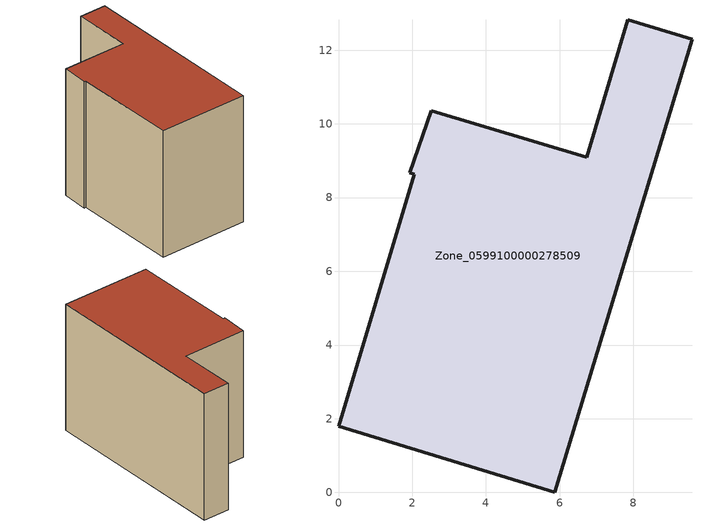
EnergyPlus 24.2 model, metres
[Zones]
Zone_0599100000278509
 floor ground (C_G): 7.85,12.83 9.59,12.3 5.86,0 0,1.79 2.05,8.63 1.93,8.67 2.52,10.36 6.73,9.09 z0
 wall outside (C_F): 9.59,12.3 7.85,12.83 6.73,9.09 2.52,10.36 1.93,8.67 2.05,8.63 0,1.79 5.86,0 9.59,12.3 z0:8.83
 roof outside (C_R): 5.86,0 9.59,12.3 7.85,12.83 6.73,9.09 2.52,10.36 1.93,8.67 2.05,8.63 0,1.79 z8.83
[BUILDING]
Pand.0599100000278509: North Axis=0; Terrain=City; Loads Convergence Tolerance Value=0.04; Temperature Convergence Tolerance Value=0.4; Solar Distribution=FullExterior; Maximum Number of Warmup Days=25; Minimum Number of Warmup Days=1
[Site:Location]
Rotterdam.The.Hague.AP_ZH_NLD Design_Conditions: Latitude=51.96; Longitude=4.45; Time Zone=1; Elevation=-4.5
[SITE:GROUNDTEMPERATURE:BUILDINGSURFACE]
18, 18, 18, 18, 18, 18, 18, 18, 18, 18, 18, 18
[MATERIAL] Thermal Absorptance=0.9; Solar Absorptance=0.7; Visible Absorptance=0.7
Name | Roughness | Thickness | Conductivity | Density | Specific Heat
G.TI.1975-1991 | MediumSmooth | 0.15 | 0.288461 | 540 | 1210
F.TI.1975-1991 | Rough | 0.3 | 0.230769 | 1920 | 840
R.TI.1975-1991 | MediumRough | 0.2 | 0.153846 | 1500 | 1000
[CONSTRUCTION]
C_G: G.TI.1975-1991
C_F: F.TI.1975-1991
C_R: R.TI.1975-1991
[ZONE]
Zone_0599100000278509: Type=1; Multiplier=1; Ceiling Height=Autocalculate; Volume=Autocalculate; Floor Area=autocalculate; Part of Total Floor Area=Yes
[ZONEINFILTRATION:DESIGNFLOWRATE]
Infil_Zone_0599100000278509: Zone or ZoneList or Space or SpaceList=Zone_0599100000278509; Schedule=AlwaysOn; Design Flow Rate Calculation Method=Flow/Area; Flow Rate per Floor Area=0.003; Constant Term Coefficient=1; Temperature Term Coefficient=0; Velocity Term Coefficient=0; Velocity Squared Term Coefficient=0
[HVACTEMPLATE:ZONE:IDEALLOADSAIRSYSTEM]
Zone_0599100000278509: Maximum Heating Supply Air Temperature=50; Minimum Cooling Supply Air Temperature=13; Maximum Heating Supply Air Humidity Ratio=0.0156; Minimum Cooling Supply Air Humidity Ratio=0.0077; Heating Limit=NoLimit; Cooling Limit=NoLimit; Dehumidification Control Type=ConstantSensibleHeatRatio; Cooling Sensible Heat Ratio=0.7; Dehumidification Setpoint=60; Humidification Control Type=None; Humidification Setpoint=30; Outdoor Air Method=None; Outdoor Air Flow Rate per Person=0.00944; Outdoor Air Flow Rate per Zone Floor Area=0; Outdoor Air Flow Rate per Zone=0; Demand Controlled Ventilation Type=None; Outdoor Air Economizer Type=NoEconomizer; Heat Recovery Type=None; Sensible Heat Recovery Effectiveness=0.7; Latent Heat Recovery Effectiveness=0.65
[ZONECONTROL:THERMOSTAT]
ThermostatControl_Zone_0599100000278509: Zone or ZoneList=Zone_0599100000278509; Control Type Schedule=DualSetpointControlType; Control 1=Thermostat_Zone_0599100000278509; Temperature Difference Between Cutout And Setpoint=0
[THERMOSTATSETPOINT:DUALSETPOINT]
Thermostat_Zone_0599100000278509: Heating Setpoint Temperature Schedule=HeatingSetpoint_Zone_0599100000278509; Cooling Setpoint Temperature Schedule=CoolingSetpoint_Zone_0599100000278509
[SCHEDULE:COMPACT]
HeatingSetpoint_Zone_0599100000278509: Through: 12/31, For: AllDays, Until: 24:00, 21
CoolingSetpoint_Zone_0599100000278509: Through: 12/31, For: AllDays, Until: 24:00, 24
DualSetpointControlType: Through: 12/31, For: AllDays, Until: 24:00, 4
AlwaysOn: Through: 12/31, For: AllDays, Until: 24:00, 1
